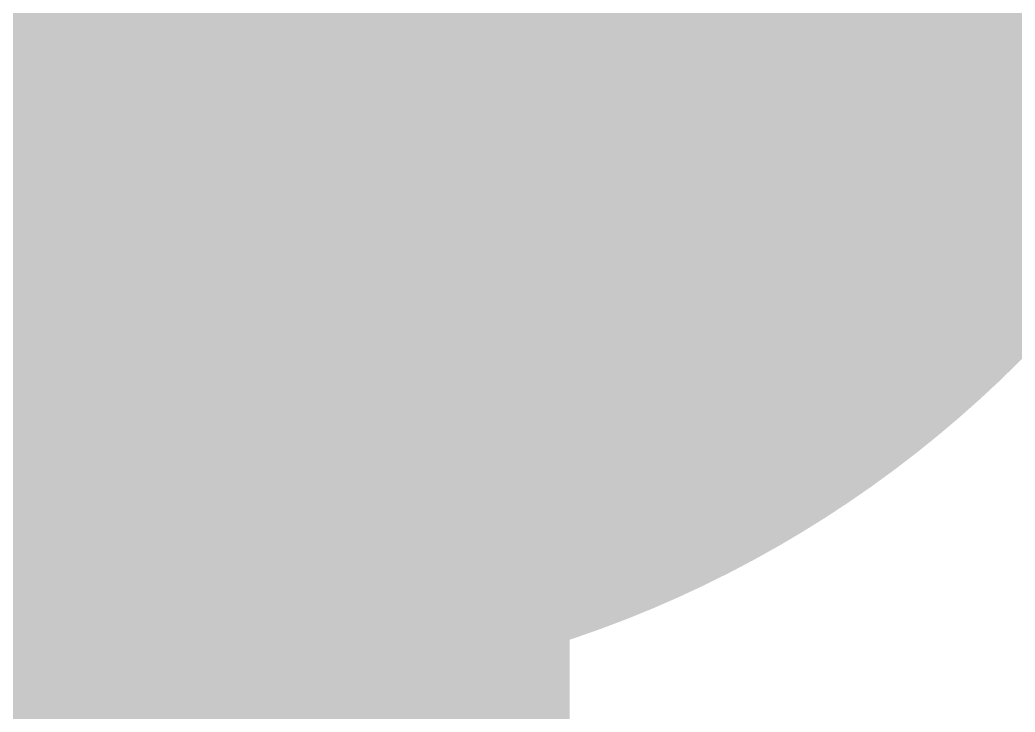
# Model space of a CAD drawing. Header units: inches. Extents: x 22 to 371, y 55 to 284.
# Drawn here: x 67.1306 to 67.4781, y 154.0445 to 154.2863 of the extents above; entities that cross this region are included whole.
import ezdxf

# ---------------------------------------------------------------- set-up
doc = ezdxf.new("R2010")
doc.units = ezdxf.units.IN
for name, color, linetype in [('Bottom Layer', 5, 'Continuous'), ('Bottom Solder', 6, 'Continuous'), ('Drill Drawing', 1, 'Continuous'), ('Layer 1', 16, 'Continuous'), ('Layer 2', 76, 'Continuous'), ('Top Layer', 1, 'Continuous'), ('Top Solder', 216, 'Continuous')]:
    doc.layers.add(name, color=color, linetype=linetype)

msp = doc.modelspace()

# ---------------------------------------------------------------- hatches: boundary and pattern name
at = {"layer": 'Bottom Layer'}
h = msp.add_hatch(color=5, dxfattribs=at)
edge = h.paths.add_edge_path()
edge.add_arc((67.1955, 154.45082), 0.3, 0, 360)
at = {"layer": 'Bottom Solder'}
h = msp.add_hatch(color=6, dxfattribs=at)
edge = h.paths.add_edge_path()
edge.add_arc((67.1955, 154.45082), 0.4016, 0, 360)
at = {"layer": 'Layer 1'}
h = msp.add_hatch(color=16, dxfattribs=at)
edge = h.paths.add_edge_path()
edge.add_arc((67.1955, 154.45082), 0.3, 0, 360)
at = {"layer": 'Layer 2'}
h = msp.add_hatch(color=76, dxfattribs=at)
edge = h.paths.add_edge_path()
edge.add_arc((67.1955, 154.45082), 0.3, 0, 360)
at = {"layer": 'Top Layer'}
h = msp.add_hatch(color=1, dxfattribs=at)
edge = h.paths.add_edge_path()
edge.add_arc((67.1955, 154.45082), 0.3, 0, 360)
at = {"layer": 'Top Solder'}
h = msp.add_hatch(color=216, dxfattribs=at)
edge = h.paths.add_edge_path()
edge.add_arc((67.1955, 154.45082), 0.4016, 0, 360)

# ---------------------------------------------------------------- linework, layer by layer
at = {"layer": 'Bottom Layer'}
msp.add_lwpolyline([(67.1955, 152.82387, 0.254, 0.254, 0), (67.1955, 154.45082, 0.254, 0.254, 0)], format="xyseb", dxfattribs=at)
at = {"layer": 'Drill Drawing'}
for points in [[(67.3225, 154.45082, 0.0508, 0.0508, 0), (67.4495, 154.19682, 0.0508, 0.0508, 0)], [(66.9415, 154.19682, 0.0508, 0.0508, 0), (67.1955, 154.32382, 0.0508, 0.0508, 0)], [(67.1955, 154.32382, 0.0508, 0.0508, 0), (67.4495, 154.19682, 0.0508, 0.0508, 0)]]:
    msp.add_lwpolyline(points, format="xyseb", dxfattribs=at)
msp.add_lwpolyline([(67.4368, 154.19682, 0.0254, 0.0254, 1), (67.4622, 154.19682, 0.0254, 0.0254, 1)], format="xyseb", close=True, dxfattribs=at)
msp.add_lwpolyline([(67.4368, 154.19682, 0.0254, 0.0254, 1), (67.4622, 154.19682, 0.0254, 0.0254, 1)], format="xyseb", close=True, dxfattribs=at)

doc.saveas('drawing.dxf')
